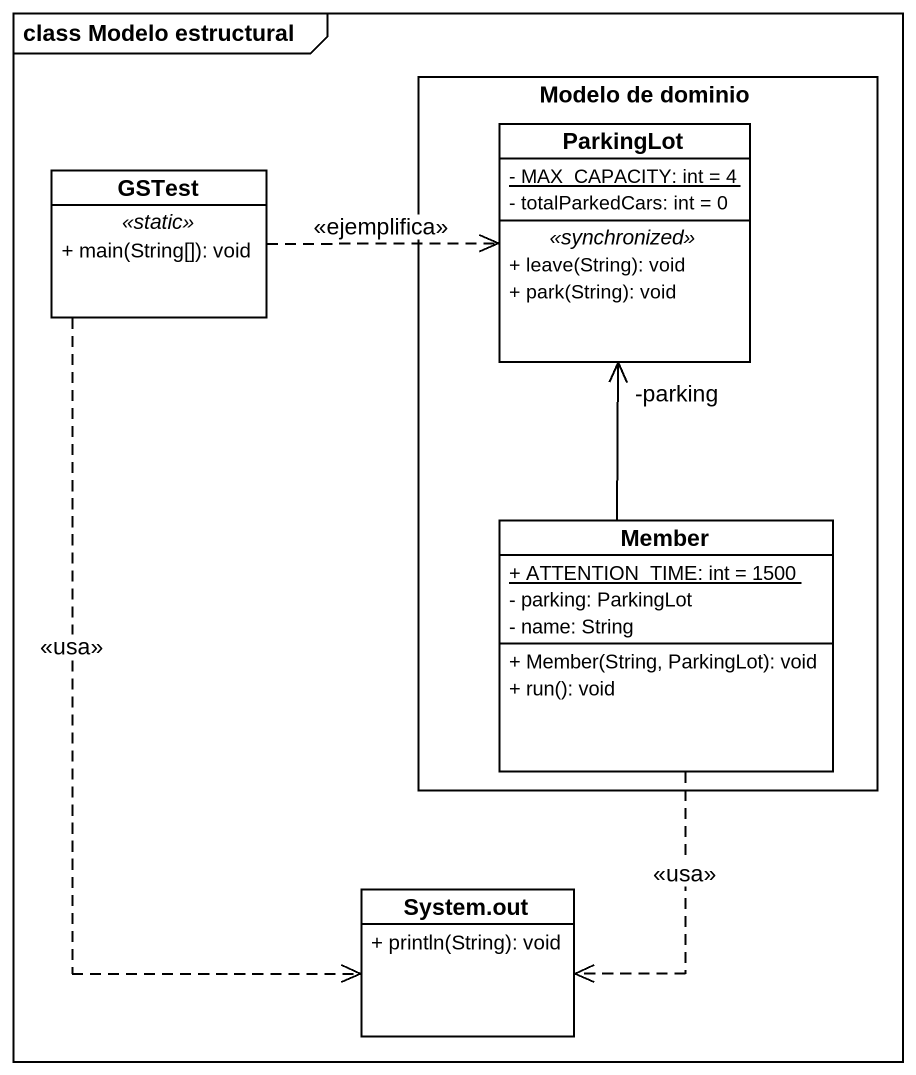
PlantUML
@startuml
mainframe class Modelo estructural
hide circle
hide empty members
skinparam classAttributeIconSize 0
rectangle "Modelo de dominio" as Modelo_de_dominio {
  class ParkingLot {
    {static} - MAX_CAPACITY: int = 4
    - totalParkedCars: int = 0
    .. <<synchronized>> ..
    + leave(String): void
    + park(String): void
  }
  class Member {
    {static} + ATTENTION_TIME: int = 1500
    - parking: ParkingLot
    - name: String
    + Member(String, ParkingLot): void
    + run(): void
  }
}
class GSTest {
  .. <<static>> ..
  + main(String[]): void
}
class "System.out" as System_out {
  + println(String): void
}
GSTest .right.> ParkingLot : <<ejemplifica>>
GSTest ..> System_out : <<usa>>
Member -up-> "-parking" ParkingLot
Member ..> System_out : <<usa>>
@enduml
